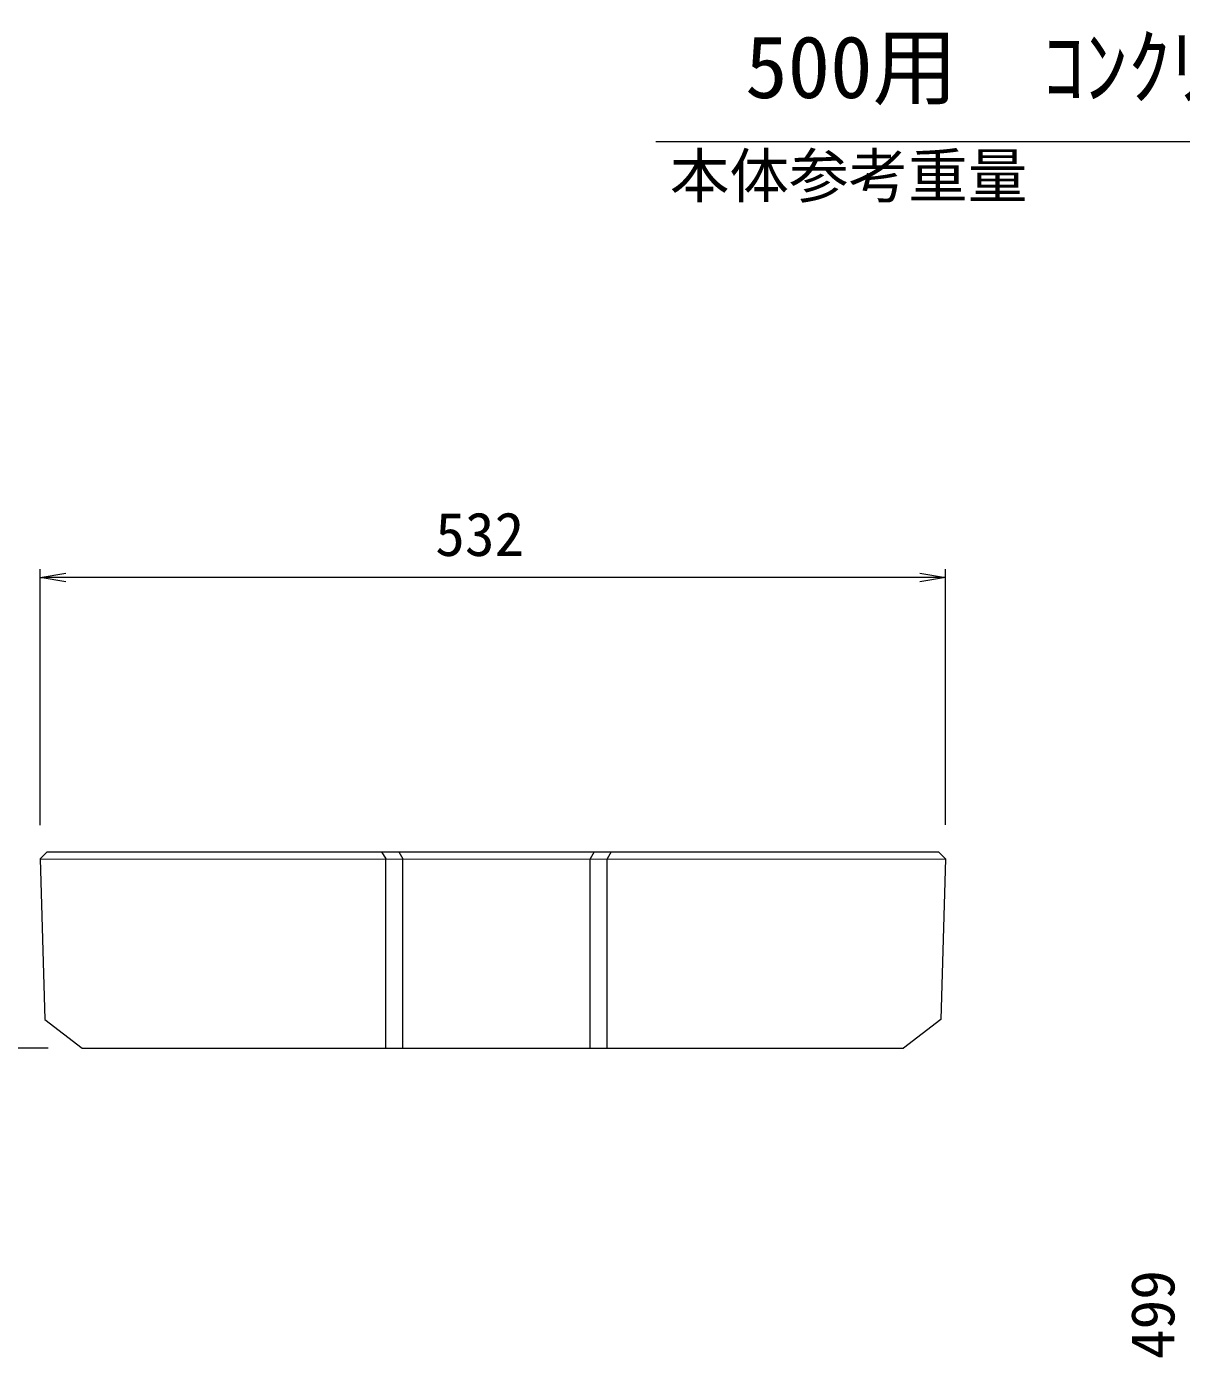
# Model space of a CAD drawing. Units: millimetres, scale not verified. Extents: x 0 to 84100, y 0 to 59400.
# Drawn here: x 54776 to 61562, y 39917 to 47737 of the extents above; entities that cross this region are included whole.
import ezdxf
from ezdxf.enums import TextEntityAlignment as Align

# ---------------------------------------------------------------- set-up
doc = ezdxf.new("R2010")
doc.units = ezdxf.units.MM
doc.header["$LTSCALE"] = 100
for name, color, linetype, lineweight in [('0_2', 7, 'Continuous', 9), ('D-STR', 1, 'Continuous', 18), ('D-STR-DIM', 7, 'Continuous', 18), ('D-STR-DIM（寸法）', 7, 'Continuous', 18), ('D-STR-HTXT（旗揚げ）', 4, 'Continuous', 18), ('D-STR-STR1', 7, 'Continuous', 18)]:
    doc.layers.add(name, color=color, linetype=linetype, lineweight=lineweight)
doc.layers.add('D-STR-TXT（文字）', color=7, linetype='Continuous')
doc.styles.add('ＭＳ ゴシック', font='')
doc.styles.get('ＭＳ ゴシック').set_extended_font_data('MS Gothic')

msp = doc.modelspace()

# ---------------------------------------------------------------- linework, layer by layer
at = {"layer": '0_2'}
for p, q in [((54856.6, 44499.3), (55006.6, 44524.3)), ((55006.6, 44474.3), (54856.6, 44499.3)), ((60025.2, 44524.3), (60175.2, 44499.3)), ((60175.2, 44499.3), (60025.2, 44474.3))]:
    msp.add_line(p, q, dxfattribs=at)
at = {"layer": '0_2', "lineweight": 18}
for p, q in [((54856.6, 44499.3), (54876.6, 44499.3)), ((60175.2, 44499.3), (60155.2, 44499.3))]:
    msp.add_line(p, q, dxfattribs=at)
at = {"layer": 'D-STR'}
for p, q in [((54856.5, 42846.9), (54896.5, 42886.9)), ((54896.5, 42886.9), (60135.2, 42886.9)), ((60175.2, 42846.9), (60135.2, 42886.9)), ((54856.5, 42846.9), (54883.4, 41901.4)), ((60175.2, 42846.9), (60148.3, 41901.4)), ((54883.4, 41901.4), (55102.3, 41733.1)), ((60148.3, 41901.4), (59929.4, 41733.1)), ((55102.3, 41733.1), (59929.4, 41733.1))]:
    msp.add_line(p, q, dxfattribs=at)
at = {"layer": 'D-STR-DIM'}
msp.add_line((54902.3, 41733.1), (54082.9, 41733.1), dxfattribs=at)
at = {"layer": 'D-STR-DIM（寸法）'}
for p, q in [((54856.6, 43044.1), (54856.6, 44549.3)), ((60155.2, 44499.3), (54876.6, 44499.3)), ((60175.2, 43046.9), (60175.2, 44549.3))]:
    msp.add_line(p, q, dxfattribs=at)
at = {"layer": 'D-STR-HTXT（旗揚げ）'}
msp.add_line((58473.4, 47062.1), (64851.7, 47062.1), dxfattribs=at)
at = {"layer": 'D-STR-STR1'}
for p, q in [((56862.7, 42886.9), (56886.9, 42846.9)), ((56962.7, 42886.9), (56986.9, 42846.9)), ((58111, 42886.9), (58086.9, 42846.9)), ((58211, 42886.9), (58186.9, 42846.9)), ((54856.6, 42844.1), (60175.2, 42846.9)), ((56886.9, 41733.1), (56886.9, 42846.9)), ((56986.9, 41733.1), (56986.9, 42846.9)), ((58086.9, 41733.1), (58086.9, 42846.9)), ((58186.9, 41733.1), (58186.9, 42846.9))]:
    msp.add_line(p, q, dxfattribs=at)

# ---------------------------------------------------------------- texts
at = {"layer": 'D-STR-DIM（寸法）', "style": 'ＭＳ ゴシック'}
msp.add_text('532', height=256.6, dxfattribs=at).set_placement((57177.4, 44549.3), align=Align.BOTTOM_LEFT)
msp.add_text('499', height=256.6, rotation=90, dxfattribs=at).set_placement((61598.1, 39906.1), align=Align.BOTTOM_LEFT)
at = {"layer": 'D-STR-TXT（文字）', "style": 'ＭＳ ゴシック'}
for s, height, p in [('500用\u3000ｺﾝｸﾘｰﾄ蓋', 366.6, (58998.9, 47207)), ('本体参考重量', 256.6, (58556.4, 46655.4))]:
    msp.add_text(s, height=height, dxfattribs=at).set_placement(p, align=Align.BOTTOM_LEFT)

doc.saveas('drawing.dxf')
